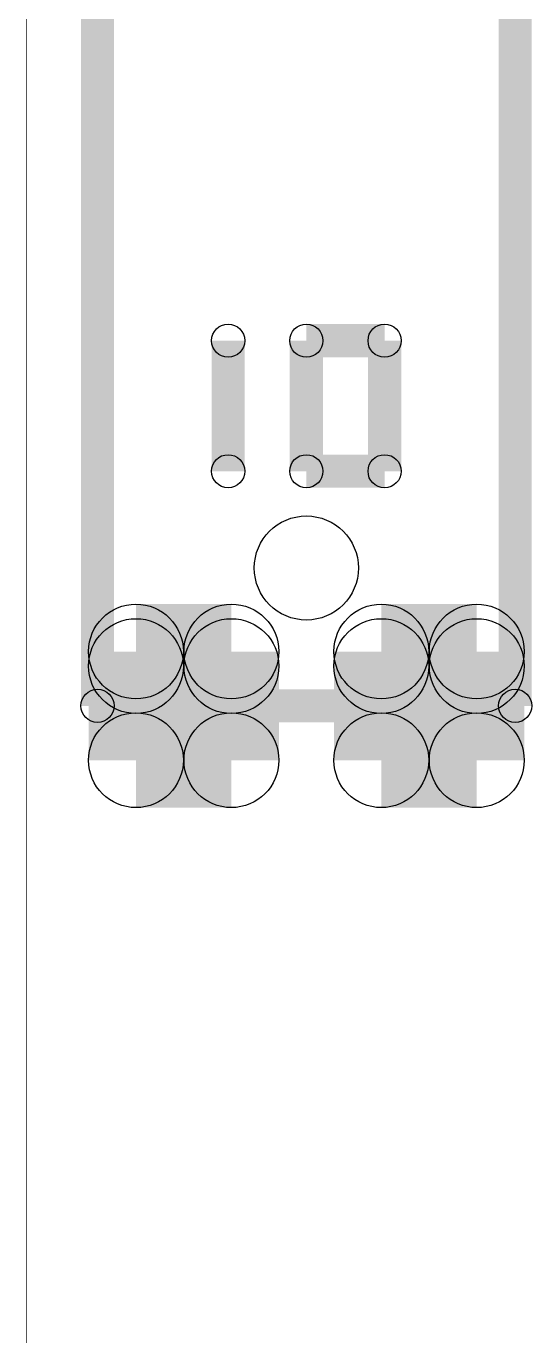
# Model space of a CAD drawing. Extents: x 0 to 126, y 0 to 22.
# Drawn here: x 5.84 to 7.78, y 7.96 to 12.98 of the extents above; entities that cross this region are included whole.
import ezdxf

# ---------------------------------------------------------------- set-up
doc = ezdxf.new("R2010")
doc.units = 0
doc.layers.get('0').update_dxf_attribs({"linetype": 'CONTINUOUS'})
doc.layers.add('SEEEDSTUDIOXIAONRF52840V1_1_GTO', color=10, linetype='CONTINUOUS')
doc.layers.add('SEEEDSTUDIOXIAONRF52840V1_1_GTS', color=9, linetype='CONTINUOUS')

# ---------------------------------------------------------------- blocks, each defined once
blk = doc.blocks.new('ROUND_65')
blk.add_circle((0, 0), 0.1994)
blk = doc.blocks.new('ROUND_3')
blk.add_circle((0, 0), 0.0635)
blk = doc.blocks.new('ROUND_82')
blk.add_circle((0, 0), 0.1816)

msp = doc.modelspace()

# ---------------------------------------------------------------- linework, layer by layer
at = {"layer": 'SEEEDSTUDIOXIAONRF52840V1_1_GTO'}
for points, const_width in [([(5.842, 17.1577), (5.842, 3.1877)], 0.00254), ([(6.11378, 10.37082), (6.11378, 13.57122)], 0.127), ([(7.71398, 13.57122), (7.71398, 10.37082)], 0.127), ([(6.61416, 11.77036), (6.61416, 11.26998)], 0.127), ([(6.91388, 11.26998), (6.91388, 11.77036)], 0.127), ([(6.91388, 11.77036), (7.2136, 11.77036)], 0.127), ([(7.2136, 11.77036), (7.2136, 11.26998)], 0.127), ([(7.2136, 11.26998), (6.91388, 11.26998)], 0.127), ([(7.71398, 10.37082), (6.11378, 10.37082)], 0.127)]:
    msp.add_lwpolyline(points, dxfattribs=dict(at, const_width=const_width))
at = {"layer": 'SEEEDSTUDIOXIAONRF52840V1_1_GTS'}
for points, const_width in [([(5.842, 17.1577), (5.842, 3.1877)], 0.00254), ([(6.62686, 10.5791), (6.2611, 10.5791)], 0.36322), ([(6.2611, 10.16254), (6.2611, 10.5791)], 0.36322), ([(6.62686, 10.5791), (6.62686, 10.16254)], 0.36322), ([(7.56666, 10.5791), (7.2009, 10.5791)], 0.36322), ([(7.2009, 10.16254), (7.2009, 10.5791)], 0.36322), ([(7.56666, 10.5791), (7.56666, 10.16254)], 0.36322), ([(6.2611, 10.52322), (6.62686, 10.52322)], 0.36322), ([(7.2009, 10.52322), (7.56666, 10.52322)], 0.36322), ([(6.62686, 10.16254), (6.2611, 10.16254)], 0.36322), ([(7.56666, 10.16254), (7.2009, 10.16254)], 0.36322)]:
    msp.add_lwpolyline(points, dxfattribs=dict(at, const_width=const_width))

# ---------------------------------------------------------------- block references
at = {"layer": 'SEEEDSTUDIOXIAONRF52840V1_1_GTO'}
for name, p in [('ROUND_3', (6.61416, 11.77036)), ('ROUND_3', (6.91388, 11.77036)), ('ROUND_3', (7.2136, 11.77036)), ('ROUND_3', (7.2136, 11.77036)), ('ROUND_3', (6.61416, 11.26998)), ('ROUND_3', (6.91388, 11.26998)), ('ROUND_3', (7.2136, 11.26998)), ('ROUND_65', (6.91388, 10.89914)), ('ROUND_3', (6.11378, 10.37082)), ('ROUND_3', (7.71398, 10.37082))]:
    msp.add_blockref(name, p, dxfattribs=at)
at = {"layer": 'SEEEDSTUDIOXIAONRF52840V1_1_GTS'}
for p in [(6.2611, 10.5791), (6.2611, 10.5791), (6.62686, 10.5791), (6.62686, 10.5791), (7.2009, 10.5791), (7.2009, 10.5791), (7.56666, 10.5791), (7.56666, 10.5791), (6.2611, 10.52322), (6.62686, 10.52322), (7.2009, 10.52322), (7.56666, 10.52322), (6.2611, 10.16254), (6.62686, 10.16254), (7.2009, 10.16254), (7.56666, 10.16254)]:
    msp.add_blockref('ROUND_82', p, dxfattribs=at)

doc.saveas('drawing.dxf')
